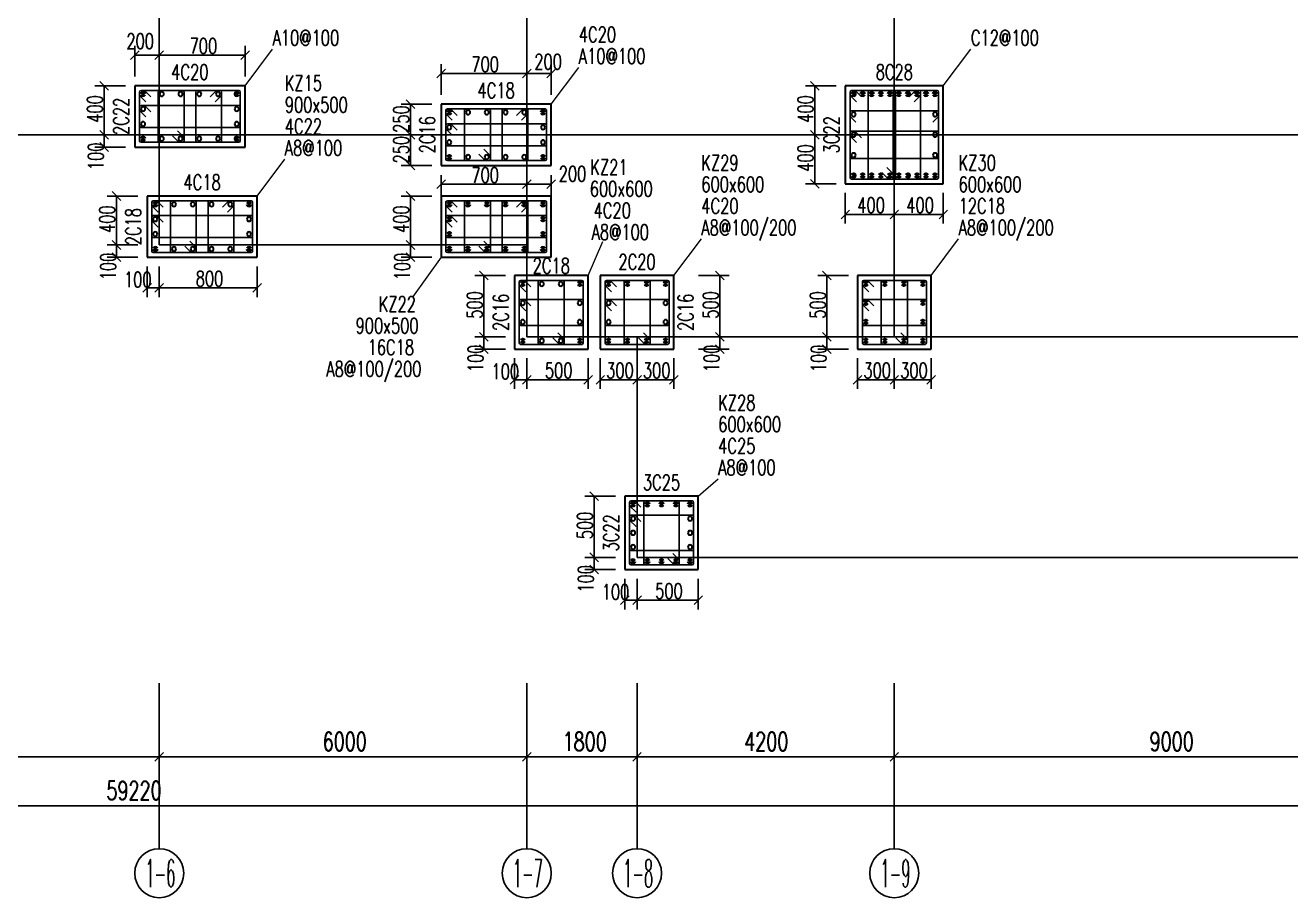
# Model space of a CAD drawing. Header units: inches. Extents: x 18712 to 314639, y 0 to 420500.
# Drawn here: x 56624 to 77282, y 205408 to 219652 of the extents above; entities that cross this region are included whole.
import ezdxf
from ezdxf.enums import TextEntityAlignment as Align

# ---------------------------------------------------------------- set-up
doc = ezdxf.new("R2010")
doc.units = ezdxf.units.IN
doc.header["$LTSCALE"] = 1000
doc.header["$MEASUREMENT"] = 0
doc.layers.get('0').update_dxf_attribs({"true_color": 0xffffff})
for name, color, linetype, true_color in [('AXIS_TEXT', 7, 'Continuous', 0xffffff), ('DIM', 3, 'Continuous', 0x00ff00), ('G-KL|柱标注', 3, 'Continuous', 0x00ff00), ('TK-TEXT', 4, 'Continuous', 0x00ffff), ('ZG-图号', 2, 'Continuous', 0xffff00), ('ZG-图名', 1, 'Continuous', 0xff0000), ('柱原位标注', 7, 'Continuous', 0xffffff), ('柱名称编号', 2, 'Continuous', 0xffff00), ('柱尺寸标注', 3, 'Continuous', 0x00ff00), ('柱标注引线', 2, 'Continuous', 0xffff00), ('柱箍筋', 1, 'Continuous', 0xff0000), ('柱纵筋', 1, 'Continuous', 0xff0000), ('柱集中标注', 2, 'Continuous', 0xffff00), ('砼柱', 2, 'Continuous', 0xffff00)]:
    doc.layers.add(name, color=color, linetype=linetype, true_color=true_color)
doc.styles.add('-宋体', font='simsun.ttc', dxfattribs={"height": 0.2, "bigfont": 'gbcbig.shx'})
doc.styles.add('_TCH_AXIS', font='txt.shx', dxfattribs={"height": 0.2, "bigfont": 'GBCBIG.shx'})
doc.styles.add('TSSD_Dimension', font='txt.shx', dxfattribs={"height": 0.2, "bigfont": 'gbcbig.shx'})
doc.styles.add('TSSD_Rein', font='txt.shx', dxfattribs={"height": 0.2, "bigfont": 'gbcbig.shx'})

# ---------------------------------------------------------------- blocks, each defined once
blk = doc.blocks.new('A$C6f5e09ec')
at = {"layer": 'DIM', "lineweight": -3}
for p, q in [((-72401, -42387), (-72401, -45092)), ((-66401, -42387), (-66401, -45092)), ((-64601, -42387), (-64601, -45092)), ((-60401, -42387), (-60401, -45092))]:
    blk.add_line(p, q, dxfattribs=at)
at = {"layer": 'DIM', "color": 3, "lineweight": -3, "true_color": 0x00ff00}
for p, q in [((-72401, -42637), (-72401, -43692)), ((-72401, -42637), (-72401, -43692)), ((-66401, -42637), (-66401, -43692)), ((-66401, -42637), (-66401, -43692)), ((-64601, -42637), (-64601, -43692)), ((-64601, -42637), (-64601, -43692)), ((-60401, -42637), (-60401, -43692)), ((-60401, -42637), (-60401, -43692)), ((-72471, -43662), (-72331, -43522)), ((-72331, -43522), (-72471, -43662)), ((-66471, -43662), (-66331, -43522)), ((-66331, -43522), (-66471, -43662)), ((-64671, -43662), (-64531, -43522)), ((-64531, -43522), (-64671, -43662)), ((-60471, -43662), (-60331, -43522)), ((-60331, -43522), (-60471, -43662)), ((-78301, -43592), (-72501, -43592)), ((-72501, -43592), (-72401, -43592)), ((-72301, -43592), (-72401, -43592)), ((-72301, -43592), (-66501, -43592)), ((-66501, -43592), (-66401, -43592)), ((-66301, -43592), (-66401, -43592)), ((-66301, -43592), (-64701, -43592)), ((-64701, -43592), (-64601, -43592)), ((-64501, -43592), (-64601, -43592)), ((-64501, -43592), (-60501, -43592)), ((-60501, -43592), (-60401, -43592)), ((-60301, -43592), (-60401, -43592)), ((-60301, -43592), (-51501, -43592)), ((-102301, -44392), (-43281, -44392))]:
    blk.add_line(p, q, dxfattribs=at)
for centre in [(-72401, -45492), (-66401, -45492), (-64601, -45492), (-60401, -45492)]:
    blk.add_circle(centre, 400, dxfattribs=at)
at = {"layer": 'G-KL|柱标注', "color": 3, "lineweight": -3, "true_color": 0x00ff00}
for p, q in [((-72401, -33435), (-72401, -30435)), ((-66401, -33435), (-66401, -30435)), ((-60401, -33435), (-60401, -30435)), ((-78401, -33435), (-72401, -33435)), ((-72401, -35235), (-72401, -33435)), ((-72401, -33435), (-69401, -33435)), ((-69401, -33435), (-66401, -33435)), ((-66401, -35235), (-66401, -33435)), ((-66401, -33435), (-60401, -33435)), ((-60401, -33435), (-55901, -33435)), ((-60401, -36735), (-60401, -33435)), ((-55901, -33435), (-51401, -33435)), ((-72401, -35235), (-69401, -35235)), ((-69401, -35235), (-66401, -35235)), ((-66401, -36735), (-66401, -35235)), ((-66401, -36735), (-64601, -36735)), ((-64601, -36735), (-60401, -36735)), ((-64601, -40335), (-64601, -36735)), ((-60401, -36735), (-51401, -36735)), ((-64601, -40335), (-60401, -40335)), ((-60401, -40335), (-51401, -40335))]:
    blk.add_line(p, q, dxfattribs=at)
at = {"layer": 'G-KL|柱标注', "color": 0, "lineweight": -3}
for p, q in [((-72801, -32135), (-72401, -32135)), ((-72401, -32135), (-71001, -32135)), ((-73301, -32635), (-73301, -33435)), ((-67801, -32435), (-66401, -32435)), ((-66401, -32435), (-66001, -32435)), ((-61701, -32635), (-61701, -33435)), ((-68301, -32935), (-68301, -33435)), ((-68301, -33435), (-68301, -33935)), ((-61701, -33435), (-61701, -34235)), ((-67801, -34243), (-66401, -34243)), ((-66401, -34243), (-66001, -34243)), ((-68301, -34435), (-68301, -35235)), ((-61201, -34735), (-60401, -34735)), ((-60401, -34735), (-59601, -34735)), ((-63248, -35735), (-63248, -36735)), ((-61501, -35735), (-61501, -36735)), ((-65201, -37435), (-64601, -37435)), ((-64601, -37435), (-64001, -37435))]:
    blk.add_line(p, q, dxfattribs=at)
at = {"layer": '柱尺寸标注', "color": 3, "lineweight": -3, "true_color": 0x00ff00}
for p, q in [((-72801, -32485), (-72801, -31985)), ((-72401, -32485), (-72401, -31985)), ((-72401, -32485), (-72401, -31985)), ((-71001, -32485), (-71001, -31985)), ((-67801, -32785), (-67801, -32285)), ((-66401, -32785), (-66401, -32285)), ((-66401, -32785), (-66401, -32285)), ((-66001, -32785), (-66001, -32285)), ((-72951, -32635), (-73451, -32635)), ((-61351, -32635), (-61851, -32635)), ((-67951, -32935), (-68451, -32935)), ((-72951, -33435), (-73451, -33435)), ((-72951, -33435), (-73451, -33435)), ((-73301, -33435), (-73301, -33635)), ((-67951, -33435), (-68451, -33435)), ((-67951, -33435), (-68451, -33435)), ((-61351, -33435), (-61851, -33435)), ((-61351, -33435), (-61851, -33435)), ((-72951, -33635), (-73451, -33635)), ((-67951, -33935), (-68451, -33935)), ((-67801, -34680), (-67801, -34093)), ((-66401, -34680), (-66401, -34093)), ((-66401, -34680), (-66401, -34093)), ((-66001, -34680), (-66001, -34093)), ((-61351, -34235), (-61851, -34235)), ((-72751, -34435), (-73251, -34435)), ((-73101, -34435), (-73101, -35235)), ((-67951, -34435), (-68451, -34435)), ((-61201, -34385), (-61201, -34885)), ((-60401, -34385), (-60401, -34885)), ((-60401, -34385), (-60401, -34885)), ((-59601, -34385), (-59601, -34885)), ((-72751, -35235), (-73251, -35235)), ((-72751, -35235), (-73251, -35235)), ((-73101, -35235), (-73101, -35435)), ((-67951, -35235), (-68451, -35235)), ((-67951, -35235), (-68451, -35235)), ((-68301, -35235), (-68301, -35435)), ((-72751, -35435), (-73251, -35435)), ((-67951, -35435), (-68451, -35435)), ((-72601, -35585), (-72601, -36085)), ((-72401, -35585), (-72401, -36085)), ((-72401, -35585), (-72401, -36085)), ((-70801, -35585), (-70801, -36085)), ((-66751, -35735), (-67251, -35735)), ((-67101, -35735), (-67101, -36735)), ((-63598, -35735), (-63098, -35735)), ((-61151, -35735), (-61651, -35735)), ((-72601, -35935), (-72401, -35935)), ((-72401, -35935), (-70801, -35935)), ((-66751, -36735), (-67251, -36735)), ((-66751, -36735), (-67251, -36735)), ((-67101, -36735), (-67101, -36935)), ((-63598, -36735), (-63098, -36735)), ((-63598, -36735), (-63098, -36735)), ((-63248, -36735), (-63248, -36935)), ((-61151, -36735), (-61651, -36735)), ((-61151, -36735), (-61651, -36735)), ((-61501, -36735), (-61501, -36935)), ((-66751, -36935), (-67251, -36935)), ((-63598, -36935), (-63098, -36935)), ((-61151, -36935), (-61651, -36935)), ((-66601, -37085), (-66601, -37585)), ((-66401, -37085), (-66401, -37585)), ((-66401, -37085), (-66401, -37585)), ((-65401, -37085), (-65401, -37585)), ((-65201, -37085), (-65201, -37585)), ((-64601, -37085), (-64601, -37585)), ((-64601, -37085), (-64601, -37585)), ((-64001, -37085), (-64001, -37585)), ((-61001, -37085), (-61001, -37585)), ((-60401, -37085), (-60401, -37585)), ((-60401, -37085), (-60401, -37585)), ((-59801, -37085), (-59801, -37585)), ((-66601, -37435), (-66401, -37435)), ((-66401, -37435), (-65401, -37435)), ((-61001, -37435), (-60401, -37435)), ((-60401, -37435), (-59801, -37435)), ((-64951, -39335), (-65451, -39335)), ((-65301, -39335), (-65301, -40335)), ((-64951, -40335), (-65451, -40335)), ((-64951, -40335), (-65451, -40335)), ((-65301, -40335), (-65301, -40535)), ((-64951, -40535), (-65451, -40535)), ((-64801, -40685), (-64801, -41185)), ((-64601, -40685), (-64601, -41185)), ((-64601, -40685), (-64601, -41185)), ((-63601, -40685), (-63601, -41185)), ((-64801, -41035), (-64601, -41035)), ((-64601, -41035), (-63601, -41035))]:
    blk.add_line(p, q, dxfattribs=at)
at = {"layer": '柱尺寸标注', "color": 3, "linetype": 'ByBlock', "lineweight": -3, "true_color": 0x00ff00}
for p, q in [((-72730, -32064), (-72871, -32206)), ((-72471, -32206), (-72330, -32064)), ((-72330, -32064), (-72471, -32206)), ((-71071, -32206), (-70930, -32064)), ((-67730, -32364), (-67871, -32506)), ((-66471, -32506), (-66330, -32364)), ((-66330, -32364), (-66471, -32506)), ((-66071, -32506), (-65930, -32364)), ((-73230, -32706), (-73371, -32564)), ((-61630, -32706), (-61771, -32564)), ((-68230, -33006), (-68371, -32864)), ((-73371, -33364), (-73230, -33506)), ((-73230, -33506), (-73371, -33364)), ((-68371, -33364), (-68230, -33506)), ((-68230, -33506), (-68371, -33364)), ((-61771, -33364), (-61630, -33506)), ((-61630, -33506), (-61771, -33364)), ((-73371, -33564), (-73230, -33706)), ((-68371, -33864), (-68230, -34006)), ((-67730, -34173), (-67871, -34314)), ((-66471, -34314), (-66330, -34173)), ((-66330, -34173), (-66471, -34314)), ((-66071, -34314), (-65930, -34173)), ((-61771, -34164), (-61630, -34306)), ((-73030, -34506), (-73171, -34364)), ((-68230, -34506), (-68371, -34364)), ((-61130, -34664), (-61271, -34806)), ((-60471, -34806), (-60330, -34664)), ((-60330, -34664), (-60471, -34806)), ((-59671, -34806), (-59530, -34664)), ((-73171, -35164), (-73030, -35306)), ((-73030, -35306), (-73171, -35164)), ((-68371, -35164), (-68230, -35306)), ((-68230, -35306), (-68371, -35164)), ((-73171, -35364), (-73030, -35506)), ((-68371, -35364), (-68230, -35506)), ((-67030, -35806), (-67171, -35664)), ((-63177, -35806), (-63318, -35664)), ((-61430, -35806), (-61571, -35664)), ((-72530, -35864), (-72671, -36006)), ((-72471, -36006), (-72330, -35864)), ((-72330, -35864), (-72471, -36006)), ((-70871, -36006), (-70730, -35864)), ((-67171, -36664), (-67030, -36806)), ((-67030, -36806), (-67171, -36664)), ((-63318, -36664), (-63177, -36806)), ((-63177, -36806), (-63318, -36664)), ((-61571, -36664), (-61430, -36806)), ((-61430, -36806), (-61571, -36664)), ((-67171, -36864), (-67030, -37006)), ((-63318, -36864), (-63177, -37006)), ((-61571, -36864), (-61430, -37006)), ((-66530, -37364), (-66671, -37506)), ((-66471, -37506), (-66330, -37364)), ((-66330, -37364), (-66471, -37506)), ((-65471, -37506), (-65330, -37364)), ((-65130, -37364), (-65271, -37506)), ((-64671, -37506), (-64530, -37364)), ((-64530, -37364), (-64671, -37506)), ((-64071, -37506), (-63930, -37364)), ((-60930, -37364), (-61071, -37506)), ((-60471, -37506), (-60330, -37364)), ((-60330, -37364), (-60471, -37506)), ((-59871, -37506), (-59730, -37364)), ((-65230, -39406), (-65371, -39264)), ((-65371, -40264), (-65230, -40406)), ((-65230, -40406), (-65371, -40264)), ((-65371, -40464), (-65230, -40606)), ((-64730, -40964), (-64871, -41106)), ((-64671, -41106), (-64530, -40964)), ((-64530, -40964), (-64671, -41106)), ((-63671, -41106), (-63530, -40964))]:
    blk.add_line(p, q, dxfattribs=at)
at = {"layer": '柱标注引线', "lineweight": 18}
for p, q in [((-71001, -32635), (-70551, -32035)), ((-59601, -32635), (-59151, -32035)), ((-66001, -32935), (-65551, -32335)), ((-70801, -34435), (-70351, -33835)), ((-65401, -35735), (-65157, -35176)), ((-64001, -35735), (-63551, -35135)), ((-59801, -35735), (-59351, -35135)), ((-67801, -35435), (-68269, -36085)), ((-63601, -39335), (-63276, -39053))]:
    blk.add_line(p, q, dxfattribs=at)
at = {"layer": '柱箍筋', "lineweight": 25}
for p, q in [((-72723, -32738), (-72723, -33533)), ((-72723, -32738), (-72723, -32784)), ((-72716, -32801), (-72618, -32899)), ((-72652, -32713), (-72698, -32713)), ((-71103, -32713), (-72698, -32713)), ((-72537, -32818), (-72634, -32720)), ((-72417, -32738), (-72417, -33533)), ((-72021, -32713), (-72392, -32713)), ((-71996, -33533), (-71996, -32738)), ((-71805, -33533), (-71805, -32738)), ((-71780, -32713), (-71409, -32713)), ((-71571, -32818), (-71473, -32720)), ((-71391, -32801), (-71489, -32899)), ((-71455, -32713), (-71409, -32713)), ((-71384, -32738), (-71384, -33533)), ((-71384, -32738), (-71384, -32784)), ((-71078, -33533), (-71078, -32738)), ((-61123, -32738), (-61123, -34133)), ((-61123, -32738), (-61123, -32784)), ((-61116, -32801), (-61018, -32899)), ((-61052, -32713), (-61098, -32713)), ((-59703, -32713), (-61098, -32713)), ((-60937, -32818), (-61034, -32720)), ((-60828, -32738), (-60828, -34133)), ((-60442, -32713), (-60803, -32713)), ((-60417, -34133), (-60417, -32738)), ((-60384, -34133), (-60384, -32738)), ((-60359, -32713), (-59999, -32713)), ((-60160, -32818), (-60062, -32720)), ((-59981, -32801), (-60079, -32899)), ((-60045, -32713), (-59999, -32713)), ((-59974, -32738), (-59974, -34133)), ((-59974, -32738), (-59974, -32784)), ((-59678, -34133), (-59678, -32738)), ((-72723, -33027), (-72723, -32981)), ((-72723, -33289), (-72723, -32981)), ((-72618, -33142), (-72716, -33045)), ((-72698, -32956), (-71103, -32956)), ((-72698, -32956), (-72652, -32956)), ((-72634, -32963), (-72537, -33061)), ((-71078, -32981), (-71078, -33289)), ((-67723, -33038), (-67723, -33833)), ((-67723, -33038), (-67723, -33084)), ((-67652, -33013), (-67698, -33013)), ((-66103, -33013), (-67698, -33013)), ((-67537, -33118), (-67634, -33020)), ((-67417, -33038), (-67417, -33833)), ((-67021, -33013), (-67392, -33013)), ((-66996, -33833), (-66996, -33038)), ((-66805, -33833), (-66805, -33038)), ((-66780, -33013), (-66409, -33013)), ((-66571, -33118), (-66473, -33020)), ((-66455, -33013), (-66409, -33013)), ((-66384, -33038), (-66384, -33833)), ((-66384, -33038), (-66384, -33084)), ((-66078, -33833), (-66078, -33038)), ((-61098, -33045), (-59703, -33045)), ((-67716, -33101), (-67618, -33199)), ((-67698, -33256), (-66103, -33256)), ((-67698, -33256), (-67652, -33256)), ((-66391, -33101), (-66489, -33199)), ((-61123, -33116), (-61123, -33070)), ((-61027, -33232), (-61116, -33144)), ((-59685, -33144), (-59774, -33232)), ((-59678, -33070), (-59678, -33116)), ((-71103, -33314), (-72698, -33314)), ((-72183, -33452), (-72085, -33550)), ((-72003, -33469), (-72101, -33371)), ((-67723, -33327), (-67723, -33281)), ((-67723, -33589), (-67723, -33281)), ((-67618, -33442), (-67716, -33345)), ((-67634, -33263), (-67537, -33361)), ((-66078, -33281), (-66078, -33589)), ((-61123, -33449), (-61123, -33403)), ((-61123, -33800), (-61123, -33403)), ((-61098, -33378), (-59703, -33378)), ((-61098, -33378), (-61052, -33378)), ((-61034, -33385), (-60937, -33483)), ((-59678, -33403), (-59678, -33800)), ((-72698, -33558), (-71103, -33558)), ((-72392, -33558), (-72021, -33558)), ((-72067, -33558), (-72021, -33558)), ((-71996, -33533), (-71996, -33487)), ((-71409, -33558), (-71780, -33558)), ((-66103, -33614), (-67698, -33614)), ((-67003, -33769), (-67101, -33671)), ((-61018, -33564), (-61116, -33466)), ((-67698, -33858), (-66103, -33858)), ((-67392, -33858), (-67021, -33858)), ((-67183, -33752), (-67085, -33850)), ((-67067, -33858), (-67021, -33858)), ((-66996, -33833), (-66996, -33787)), ((-66409, -33858), (-66780, -33858)), ((-59703, -33825), (-61098, -33825)), ((-60604, -34052), (-60506, -34150)), ((-60424, -34069), (-60522, -33971)), ((-61098, -34158), (-59703, -34158)), ((-60803, -34158), (-60442, -34158)), ((-60488, -34158), (-60442, -34158)), ((-60417, -34133), (-60417, -34087)), ((-59999, -34158), (-60359, -34158)), ((-72523, -34538), (-72523, -35333)), ((-72523, -34538), (-72523, -34584)), ((-72516, -34601), (-72418, -34699)), ((-72452, -34513), (-72498, -34513)), ((-70903, -34513), (-72498, -34513)), ((-72337, -34618), (-72434, -34520)), ((-72217, -34538), (-72217, -35333)), ((-71821, -34513), (-72192, -34513)), ((-71796, -35333), (-71796, -34538)), ((-71605, -35333), (-71605, -34538)), ((-71580, -34513), (-71209, -34513)), ((-71371, -34618), (-71273, -34520)), ((-71191, -34601), (-71289, -34699)), ((-71255, -34513), (-71209, -34513)), ((-71184, -34538), (-71184, -35333)), ((-71184, -34538), (-71184, -34584)), ((-70878, -35333), (-70878, -34538)), ((-67723, -34538), (-67723, -35333)), ((-67723, -34538), (-67723, -34584)), ((-67716, -34601), (-67618, -34699)), ((-67652, -34513), (-67698, -34513)), ((-66103, -34513), (-67698, -34513)), ((-67537, -34618), (-67634, -34520)), ((-67417, -34538), (-67417, -35333)), ((-67021, -34513), (-67392, -34513)), ((-66996, -35333), (-66996, -34538)), ((-66805, -35333), (-66805, -34538)), ((-66780, -34513), (-66409, -34513)), ((-66571, -34618), (-66473, -34520)), ((-66391, -34601), (-66489, -34699)), ((-66455, -34513), (-66409, -34513)), ((-66384, -34538), (-66384, -35333)), ((-66384, -34538), (-66384, -34584)), ((-66078, -35333), (-66078, -34538)), ((-72523, -34827), (-72523, -34781)), ((-72523, -35089), (-72523, -34781)), ((-72418, -34942), (-72516, -34845)), ((-72498, -34756), (-70903, -34756)), ((-72498, -34756), (-72452, -34756)), ((-72434, -34763), (-72337, -34861)), ((-70878, -34781), (-70878, -35089)), ((-67723, -34827), (-67723, -34781)), ((-67723, -35089), (-67723, -34781)), ((-67618, -34942), (-67716, -34845)), ((-67698, -34756), (-66103, -34756)), ((-67698, -34756), (-67652, -34756)), ((-67634, -34763), (-67537, -34861)), ((-66078, -34781), (-66078, -35089)), ((-70903, -35114), (-72498, -35114)), ((-66103, -35114), (-67698, -35114)), ((-71983, -35252), (-71885, -35350)), ((-71803, -35269), (-71901, -35171)), ((-71796, -35333), (-71796, -35287)), ((-67183, -35252), (-67085, -35350)), ((-67003, -35269), (-67101, -35171)), ((-66996, -35333), (-66996, -35287)), ((-72498, -35358), (-70903, -35358)), ((-72192, -35358), (-71821, -35358)), ((-71867, -35358), (-71821, -35358)), ((-71209, -35358), (-71580, -35358)), ((-67698, -35358), (-66103, -35358)), ((-67392, -35358), (-67021, -35358)), ((-67067, -35358), (-67021, -35358)), ((-66409, -35358), (-66780, -35358)), ((-66523, -35838), (-66523, -36833)), ((-66523, -35838), (-66523, -35884)), ((-66516, -35901), (-66418, -35999)), ((-66452, -35813), (-66498, -35813)), ((-65503, -35813), (-66498, -35813)), ((-66337, -35918), (-66434, -35820)), ((-66213, -35838), (-66213, -36833)), ((-65813, -35813), (-66188, -35813)), ((-65788, -36833), (-65788, -35838)), ((-65478, -36833), (-65478, -35838)), ((-65123, -35838), (-65123, -36833)), ((-65123, -35838), (-65123, -35884)), ((-65116, -35901), (-65018, -35999)), ((-65052, -35813), (-65098, -35813)), ((-64103, -35813), (-65098, -35813)), ((-64937, -35918), (-65034, -35820)), ((-64813, -35838), (-64813, -36833)), ((-64413, -35813), (-64788, -35813)), ((-64388, -36833), (-64388, -35838)), ((-64078, -36833), (-64078, -35838)), ((-60923, -35838), (-60923, -36833)), ((-60923, -35838), (-60923, -35884)), ((-60916, -35901), (-60818, -35999)), ((-60852, -35813), (-60898, -35813)), ((-59903, -35813), (-60898, -35813)), ((-60737, -35918), (-60834, -35820)), ((-60613, -35838), (-60613, -36833)), ((-60213, -35813), (-60588, -35813)), ((-60188, -36833), (-60188, -35838)), ((-59878, -36833), (-59878, -35838)), ((-66523, -36194), (-66523, -36148)), ((-66523, -36523), (-66523, -36148)), ((-66498, -36123), (-65503, -36123)), ((-66498, -36123), (-66452, -36123)), ((-66434, -36130), (-66337, -36228)), ((-65478, -36148), (-65478, -36523)), ((-65123, -36194), (-65123, -36148)), ((-65123, -36523), (-65123, -36148)), ((-65098, -36123), (-64103, -36123)), ((-65098, -36123), (-65052, -36123)), ((-65034, -36130), (-64937, -36228)), ((-64078, -36148), (-64078, -36523)), ((-60923, -36194), (-60923, -36148)), ((-60923, -36523), (-60923, -36148)), ((-60898, -36123), (-59903, -36123)), ((-60898, -36123), (-60852, -36123)), ((-60834, -36130), (-60737, -36228)), ((-59878, -36148), (-59878, -36523)), ((-66418, -36309), (-66516, -36211)), ((-65018, -36309), (-65116, -36211)), ((-60818, -36309), (-60916, -36211)), ((-65503, -36548), (-66498, -36548)), ((-64103, -36548), (-65098, -36548)), ((-59903, -36548), (-60898, -36548)), ((-65975, -36752), (-65877, -36850)), ((-65795, -36769), (-65893, -36671)), ((-64575, -36752), (-64477, -36850)), ((-64395, -36769), (-64493, -36671)), ((-60375, -36752), (-60277, -36850)), ((-60195, -36769), (-60293, -36671)), ((-66498, -36858), (-65503, -36858)), ((-66188, -36858), (-65813, -36858)), ((-65859, -36858), (-65813, -36858)), ((-65788, -36833), (-65788, -36787)), ((-65098, -36858), (-64103, -36858)), ((-64788, -36858), (-64413, -36858)), ((-64459, -36858), (-64413, -36858)), ((-64388, -36833), (-64388, -36787)), ((-60898, -36858), (-59903, -36858)), ((-60588, -36858), (-60213, -36858)), ((-60259, -36858), (-60213, -36858)), ((-60188, -36833), (-60188, -36787)), ((-64723, -39438), (-64723, -40433)), ((-64723, -39438), (-64723, -39484)), ((-64652, -39413), (-64698, -39413)), ((-63703, -39413), (-64698, -39413)), ((-64537, -39518), (-64634, -39420)), ((-64491, -39438), (-64491, -40433)), ((-63936, -39413), (-64466, -39413)), ((-63911, -40433), (-63911, -39438)), ((-63678, -40433), (-63678, -39438)), ((-64716, -39501), (-64618, -39599)), ((-64698, -39645), (-63703, -39645)), ((-64698, -39645), (-64652, -39645)), ((-64634, -39652), (-64537, -39750)), ((-64723, -39716), (-64723, -39670)), ((-64723, -40200), (-64723, -39670)), ((-64618, -39832), (-64716, -39734)), ((-63678, -39670), (-63678, -40200)), ((-63703, -40225), (-64698, -40225)), ((-63918, -40369), (-64016, -40271)), ((-64698, -40458), (-63703, -40458)), ((-64466, -40458), (-63936, -40458)), ((-64097, -40352), (-63999, -40450)), ((-63982, -40458), (-63936, -40458)), ((-63911, -40433), (-63911, -40387))]:
    blk.add_line(p, q, dxfattribs=at)
for centre, radius, start, end in [((-72698, -32738), 25, 90, 180), ((-72698, -32738), 25, 90, 180), ((-72698, -32784), 25, 180, 225), ((-72652, -32738), 25, 45, 90), ((-72392, -32738), 25, 90, 180), ((-72021, -32738), 25, 360, 90), ((-71780, -32738), 25, 90, 180), ((-71455, -32738), 25, 90, 135), ((-71409, -32738), 25, 360, 90), ((-71409, -32738), 25, 360, 90), ((-71409, -32784), 25, 315, 360), ((-71103, -32738), 25, 360, 90), ((-61098, -32738), 25, 90, 180), ((-61098, -32738), 25, 90, 180), ((-61098, -32784), 25, 180, 225), ((-61052, -32738), 25, 45, 90), ((-60803, -32738), 25, 90, 180), ((-60442, -32738), 25, 360, 90), ((-60359, -32738), 25, 90, 180), ((-60045, -32738), 25, 90, 135), ((-59999, -32738), 25, 360, 90), ((-59999, -32738), 25, 360, 90), ((-59999, -32784), 25, 315, 360), ((-59703, -32738), 25, 360, 90), ((-72698, -32981), 25, 90, 180), ((-72698, -32981), 25, 90, 180), ((-72698, -33027), 25, 180, 225), ((-72652, -32981), 25, 45, 90), ((-71103, -32981), 25, 360, 90), ((-67698, -33038), 25, 90, 180), ((-67698, -33038), 25, 90, 180), ((-67652, -33038), 25, 45, 90), ((-67392, -33038), 25, 90, 180), ((-67021, -33038), 25, 360, 90), ((-66780, -33038), 25, 90, 180), ((-66455, -33038), 25, 90, 135), ((-66409, -33038), 25, 360, 90), ((-66409, -33038), 25, 360, 90), ((-66103, -33038), 25, 360, 90), ((-61098, -33070), 25, 90, 180), ((-59703, -33070), 25, 360, 90), ((-67698, -33084), 25, 180, 225), ((-67698, -33281), 25, 90, 180), ((-67698, -33281), 25, 90, 180), ((-67652, -33281), 25, 45, 90), ((-66409, -33084), 25, 315, 360), ((-66103, -33281), 25, 360, 90), ((-61067, -33116), 56.1, 179.6715, 209.6061), ((-59734, -33116), 56.1, 330.3939, 0.3285), ((-72698, -33289), 25, 180, 270), ((-71103, -33289), 25, 270, 0), ((-67698, -33327), 25, 180, 225), ((-61098, -33403), 25, 90, 180), ((-61098, -33403), 25, 90, 180), ((-61098, -33449), 25, 180, 225), ((-61052, -33403), 25, 45, 90), ((-59703, -33403), 25, 360, 90), ((-72698, -33533), 25, 180, 270), ((-72392, -33533), 25, 180, 270), ((-72067, -33533), 25, 225, 270), ((-72021, -33533), 25, 270, 0), ((-72021, -33533), 25, 270, 0), ((-72021, -33487), 25, 0, 45), ((-71780, -33533), 25, 180, 270), ((-71409, -33533), 25, 270, 0), ((-71103, -33533), 25, 270, 0), ((-67698, -33589), 25, 180, 270), ((-66103, -33589), 25, 270, 0), ((-67698, -33833), 25, 180, 270), ((-67392, -33833), 25, 180, 270), ((-67067, -33833), 25, 225, 270), ((-67021, -33833), 25, 270, 0), ((-67021, -33833), 25, 270, 0), ((-67021, -33787), 25, 0, 45), ((-66780, -33833), 25, 180, 270), ((-66409, -33833), 25, 270, 0), ((-66103, -33833), 25, 270, 0), ((-61098, -33800), 25, 180, 270), ((-59703, -33800), 25, 270, 0), ((-60442, -34087), 25, 0, 45), ((-61098, -34133), 25, 180, 270), ((-60803, -34133), 25, 180, 270), ((-60488, -34133), 25, 225, 270), ((-60442, -34133), 25, 270, 0), ((-60442, -34133), 25, 270, 0), ((-60359, -34133), 25, 180, 270), ((-59999, -34133), 25, 270, 0), ((-59703, -34133), 25, 270, 0), ((-72498, -34538), 25, 90, 180), ((-72498, -34538), 25, 90, 180), ((-72498, -34584), 25, 180, 225), ((-72452, -34538), 25, 45, 90), ((-72192, -34538), 25, 90, 180), ((-71821, -34538), 25, 360, 90), ((-71580, -34538), 25, 90, 180), ((-71255, -34538), 25, 90, 135), ((-71209, -34538), 25, 360, 90), ((-71209, -34538), 25, 360, 90), ((-71209, -34584), 25, 315, 360), ((-70903, -34538), 25, 360, 90), ((-67698, -34538), 25, 90, 180), ((-67698, -34538), 25, 90, 180), ((-67698, -34584), 25, 180, 225), ((-67652, -34538), 25, 45, 90), ((-67392, -34538), 25, 90, 180), ((-67021, -34538), 25, 360, 90), ((-66780, -34538), 25, 90, 180), ((-66455, -34538), 25, 90, 135), ((-66409, -34538), 25, 360, 90), ((-66409, -34538), 25, 360, 90), ((-66409, -34584), 25, 315, 360), ((-66103, -34538), 25, 360, 90), ((-72498, -34781), 25, 90, 180), ((-72498, -34781), 25, 90, 180), ((-72498, -34827), 25, 180, 225), ((-72452, -34781), 25, 45, 90), ((-70903, -34781), 25, 360, 90), ((-67698, -34781), 25, 90, 180), ((-67698, -34781), 25, 90, 180), ((-67698, -34827), 25, 180, 225), ((-67652, -34781), 25, 45, 90), ((-66103, -34781), 25, 360, 90), ((-72498, -35089), 25, 180, 270), ((-70903, -35089), 25, 270, 0), ((-67698, -35089), 25, 180, 270), ((-66103, -35089), 25, 270, 0), ((-71821, -35287), 25, 0, 45), ((-67021, -35287), 25, 0, 45), ((-72498, -35333), 25, 180, 270), ((-72192, -35333), 25, 180, 270), ((-71867, -35333), 25, 225, 270), ((-71821, -35333), 25, 270, 0), ((-71821, -35333), 25, 270, 0), ((-71580, -35333), 25, 180, 270), ((-71209, -35333), 25, 270, 0), ((-70903, -35333), 25, 270, 0), ((-67698, -35333), 25, 180, 270), ((-67392, -35333), 25, 180, 270), ((-67067, -35333), 25, 225, 270), ((-67021, -35333), 25, 270, 0), ((-67021, -35333), 25, 270, 0), ((-66780, -35333), 25, 180, 270), ((-66409, -35333), 25, 270, 0), ((-66103, -35333), 25, 270, 0), ((-66498, -35838), 25, 90, 180), ((-66498, -35838), 25, 90, 180), ((-66498, -35884), 25, 180, 225), ((-66452, -35838), 25, 45, 90), ((-66188, -35838), 25, 90, 180), ((-65813, -35838), 25, 360, 90), ((-65503, -35838), 25, 360, 90), ((-65098, -35838), 25, 90, 180), ((-65098, -35838), 25, 90, 180), ((-65098, -35884), 25, 180, 225), ((-65052, -35838), 25, 45, 90), ((-64788, -35838), 25, 90, 180), ((-64413, -35838), 25, 360, 90), ((-64103, -35838), 25, 360, 90), ((-60898, -35838), 25, 90, 180), ((-60898, -35838), 25, 90, 180), ((-60898, -35884), 25, 180, 225), ((-60852, -35838), 25, 45, 90), ((-60588, -35838), 25, 90, 180), ((-60213, -35838), 25, 360, 90), ((-59903, -35838), 25, 360, 90), ((-66498, -36148), 25, 90, 180), ((-66498, -36148), 25, 90, 180), ((-66452, -36148), 25, 45, 90), ((-65503, -36148), 25, 360, 90), ((-65098, -36148), 25, 90, 180), ((-65098, -36148), 25, 90, 180), ((-65052, -36148), 25, 45, 90), ((-64103, -36148), 25, 360, 90), ((-60898, -36148), 25, 90, 180), ((-60898, -36148), 25, 90, 180), ((-60852, -36148), 25, 45, 90), ((-59903, -36148), 25, 360, 90), ((-66498, -36194), 25, 180, 225), ((-65098, -36194), 25, 180, 225), ((-60898, -36194), 25, 180, 225), ((-66498, -36523), 25, 180, 270), ((-65503, -36523), 25, 270, 0), ((-65098, -36523), 25, 180, 270), ((-64103, -36523), 25, 270, 0), ((-60898, -36523), 25, 180, 270), ((-59903, -36523), 25, 270, 0), ((-65813, -36787), 25, 0, 45), ((-64413, -36787), 25, 0, 45), ((-60213, -36787), 25, 0, 45), ((-66498, -36833), 25, 180, 270), ((-66188, -36833), 25, 180, 270), ((-65859, -36833), 25, 225, 270), ((-65813, -36833), 25, 270, 0), ((-65813, -36833), 25, 270, 0), ((-65503, -36833), 25, 270, 0), ((-65098, -36833), 25, 180, 270), ((-64788, -36833), 25, 180, 270), ((-64459, -36833), 25, 225, 270), ((-64413, -36833), 25, 270, 0), ((-64413, -36833), 25, 270, 0), ((-64103, -36833), 25, 270, 0), ((-60898, -36833), 25, 180, 270), ((-60588, -36833), 25, 180, 270), ((-60259, -36833), 25, 225, 270), ((-60213, -36833), 25, 270, 0), ((-60213, -36833), 25, 270, 0), ((-59903, -36833), 25, 270, 0), ((-64698, -39438), 25, 90, 180), ((-64698, -39438), 25, 90, 180), ((-64652, -39438), 25, 45, 90), ((-64466, -39438), 25, 90, 180), ((-63936, -39438), 25, 360, 90), ((-63703, -39438), 25, 360, 90), ((-64698, -39484), 25, 180, 225), ((-64698, -39670), 25, 90, 180), ((-64698, -39670), 25, 90, 180), ((-64652, -39670), 25, 45, 90), ((-63703, -39670), 25, 360, 90), ((-64698, -39716), 25, 180, 225), ((-64698, -40200), 25, 180, 270), ((-63703, -40200), 25, 270, 0), ((-64698, -40433), 25, 180, 270), ((-64466, -40433), 25, 180, 270), ((-63982, -40433), 25, 225, 270), ((-63936, -40433), 25, 270, 0), ((-63936, -40433), 25, 270, 0), ((-63936, -40387), 25, 0, 45), ((-63703, -40433), 25, 270, 0)]:
    blk.add_arc(centre, radius, start, end, dxfattribs=at)
at = {"layer": '柱纵筋', "lineweight": 70}
for centre, start, end in [((-72666, -32770), 0, 180), ((-72666, -32770), 180, 0), ((-71136, -32770), 0, 180), ((-71136, -32770), 180, 0), ((-61066, -32770), 0, 180), ((-61066, -32770), 180, 0), ((-60918, -32770), 0, 180), ((-60918, -32770), 180, 0), ((-60770, -32770), 0, 180), ((-60770, -32770), 180, 0), ((-60622, -32770), 0, 180), ((-60622, -32770), 180, 0), ((-60474, -32770), 0, 180), ((-60474, -32770), 180, 0), ((-60327, -32770), 0, 180), ((-60327, -32770), 180, 0), ((-60179, -32770), 0, 180), ((-60179, -32770), 180, 0), ((-60031, -32770), 0, 180), ((-60031, -32770), 180, 0), ((-59883, -32770), 0, 180), ((-59883, -32770), 180, 0), ((-59736, -32770), 0, 180), ((-59736, -32770), 180, 0), ((-67666, -33070), 0, 180), ((-67666, -33070), 180, 0), ((-66136, -33070), 0, 180), ((-66136, -33070), 180, 0), ((-72666, -33500), 0, 180), ((-72666, -33500), 180, 0), ((-71136, -33500), 0, 180), ((-71136, -33500), 180, 0), ((-67666, -33800), 0, 180), ((-67666, -33800), 180, 0), ((-66136, -33800), 0, 180), ((-66136, -33800), 180, 0), ((-61066, -34100), 0, 180), ((-60918, -34100), 0, 180), ((-60770, -34100), 0, 180), ((-60622, -34100), 0, 180), ((-60474, -34100), 0, 180), ((-60327, -34100), 0, 180), ((-60179, -34100), 0, 180), ((-60031, -34100), 0, 180), ((-59883, -34100), 0, 180), ((-59736, -34100), 0, 180), ((-61066, -34100), 180, 0), ((-60918, -34100), 180, 0), ((-60770, -34100), 180, 0), ((-60622, -34100), 180, 0), ((-60474, -34100), 180, 0), ((-60327, -34100), 180, 0), ((-60179, -34100), 180, 0), ((-60031, -34100), 180, 0), ((-59883, -34100), 180, 0), ((-59736, -34100), 180, 0), ((-72466, -34570), 0, 180), ((-72466, -34570), 180, 0), ((-70936, -34570), 0, 180), ((-70936, -34570), 180, 0), ((-67666, -34570), 0, 180), ((-67666, -34570), 180, 0), ((-67360, -34570), 0, 180), ((-67360, -34570), 180, 0), ((-67054, -34570), 0, 180), ((-67054, -34570), 180, 0), ((-66748, -34570), 0, 180), ((-66748, -34570), 180, 0), ((-66442, -34570), 0, 180), ((-66442, -34570), 180, 0), ((-66136, -34570), 0, 180), ((-66136, -34570), 180, 0), ((-67666, -34813), 0, 180), ((-67666, -34813), 180, 0), ((-66136, -34813), 0, 180), ((-66136, -34813), 180, 0), ((-67666, -35057), 0, 180), ((-67666, -35057), 180, 0), ((-66136, -35057), 0, 180), ((-66136, -35057), 180, 0), ((-72466, -35300), 0, 180), ((-72466, -35300), 180, 0), ((-70936, -35300), 0, 180), ((-70936, -35300), 180, 0), ((-67666, -35300), 0, 180), ((-67666, -35300), 180, 0), ((-67360, -35300), 0, 180), ((-67360, -35300), 180, 0), ((-67054, -35300), 0, 180), ((-67054, -35300), 180, 0), ((-66748, -35300), 0, 180), ((-66748, -35300), 180, 0), ((-66442, -35300), 0, 180), ((-66442, -35300), 180, 0), ((-66136, -35300), 0, 180), ((-66136, -35300), 180, 0), ((-66466, -35870), 0, 180), ((-66466, -35870), 180, 0), ((-65536, -35870), 0, 180), ((-65536, -35870), 180, 0), ((-65066, -35870), 0, 180), ((-65066, -35870), 180, 0), ((-64756, -35870), 0, 180), ((-64756, -35870), 180, 0), ((-64446, -35870), 0, 180), ((-64446, -35870), 180, 0), ((-64136, -35870), 0, 180), ((-64136, -35870), 180, 0), ((-60866, -35870), 0, 180), ((-60866, -35870), 180, 0), ((-60556, -35870), 0, 180), ((-60556, -35870), 180, 0), ((-60246, -35870), 0, 180), ((-60246, -35870), 180, 0), ((-59936, -35870), 0, 180), ((-59936, -35870), 180, 0), ((-60866, -36180), 0, 180), ((-60866, -36180), 180, 0), ((-59936, -36180), 0, 180), ((-59936, -36180), 180, 0), ((-60866, -36490), 0, 180), ((-60866, -36490), 180, 0), ((-59936, -36490), 0, 180), ((-59936, -36490), 180, 0), ((-66466, -36800), 0, 180), ((-66466, -36800), 180, 0), ((-65536, -36800), 0, 180), ((-65536, -36800), 180, 0), ((-65066, -36800), 0, 180), ((-65066, -36800), 180, 0), ((-64756, -36800), 0, 180), ((-64756, -36800), 180, 0), ((-64446, -36800), 0, 180), ((-64446, -36800), 180, 0), ((-64136, -36800), 0, 180), ((-64136, -36800), 180, 0), ((-60866, -36800), 0, 180), ((-60866, -36800), 180, 0), ((-60556, -36800), 0, 180), ((-60556, -36800), 180, 0), ((-60246, -36800), 0, 180), ((-60246, -36800), 180, 0), ((-59936, -36800), 0, 180), ((-59936, -36800), 180, 0), ((-64666, -39470), 0, 180), ((-64433, -39470), 0, 180), ((-64201, -39470), 0, 180), ((-63968, -39470), 0, 180), ((-63736, -39470), 0, 180), ((-64666, -39470), 180, 0), ((-64433, -39470), 180, 0), ((-64201, -39470), 180, 0), ((-63968, -39470), 180, 0), ((-63736, -39470), 180, 0), ((-64666, -40400), 0, 180), ((-64666, -40400), 180, 0), ((-64433, -40400), 0, 180), ((-64433, -40400), 180, 0), ((-64201, -40400), 0, 180), ((-64201, -40400), 180, 0), ((-63968, -40400), 0, 180), ((-63968, -40400), 180, 0), ((-63736, -40400), 0, 180), ((-63736, -40400), 180, 0)]:
    blk.add_arc(centre, 17.5, start, end, dxfattribs=at)
at = {"layer": '柱纵筋', "lineweight": 35}
for centre, start, end in [((-72360, -32770), 0, 180), ((-72360, -32770), 180, 0), ((-72054, -32770), 0, 180), ((-72054, -32770), 180, 0), ((-71748, -32770), 0, 180), ((-71748, -32770), 180, 0), ((-71442, -32770), 0, 180), ((-71442, -32770), 180, 0), ((-72666, -33013), 0, 180), ((-72666, -33013), 180, 0), ((-71136, -33013), 0, 180), ((-71136, -33013), 180, 0), ((-67360, -33070), 0, 180), ((-67054, -33070), 0, 180), ((-66748, -33070), 0, 180), ((-66442, -33070), 0, 180), ((-72666, -33257), 0, 180), ((-72666, -33257), 180, 0), ((-71136, -33257), 0, 180), ((-71136, -33257), 180, 0), ((-67360, -33070), 180, 0), ((-67054, -33070), 180, 0), ((-66748, -33070), 180, 0), ((-66442, -33070), 180, 0), ((-61066, -33103), 0, 180), ((-61066, -33103), 180, 0), ((-59736, -33103), 0, 180), ((-59736, -33103), 180, 0), ((-72360, -33500), 0, 180), ((-72054, -33500), 0, 180), ((-71748, -33500), 0, 180), ((-71442, -33500), 0, 180), ((-67666, -33313), 0, 180), ((-67666, -33313), 180, 0), ((-66136, -33313), 0, 180), ((-66136, -33313), 180, 0), ((-61066, -33435), 0, 180), ((-61066, -33435), 180, 0), ((-59736, -33435), 0, 180), ((-59736, -33435), 180, 0), ((-72360, -33500), 180, 0), ((-72054, -33500), 180, 0), ((-71748, -33500), 180, 0), ((-71442, -33500), 180, 0), ((-67666, -33557), 0, 180), ((-67666, -33557), 180, 0), ((-66136, -33557), 0, 180), ((-66136, -33557), 180, 0), ((-67360, -33800), 0, 180), ((-67360, -33800), 180, 0), ((-67054, -33800), 0, 180), ((-67054, -33800), 180, 0), ((-66748, -33800), 0, 180), ((-66748, -33800), 180, 0), ((-66442, -33800), 0, 180), ((-66442, -33800), 180, 0), ((-61066, -33768), 0, 180), ((-61066, -33768), 180, 0), ((-59736, -33768), 0, 180), ((-59736, -33768), 180, 0), ((-72160, -34570), 0, 180), ((-72160, -34570), 180, 0), ((-71854, -34570), 0, 180), ((-71854, -34570), 180, 0), ((-71548, -34570), 0, 180), ((-71548, -34570), 180, 0), ((-71242, -34570), 0, 180), ((-71242, -34570), 180, 0), ((-72466, -34813), 0, 180), ((-72466, -34813), 180, 0), ((-70936, -34813), 0, 180), ((-70936, -34813), 180, 0), ((-72466, -35057), 0, 180), ((-72466, -35057), 180, 0), ((-70936, -35057), 0, 180), ((-70936, -35057), 180, 0), ((-72160, -35300), 0, 180), ((-72160, -35300), 180, 0), ((-71854, -35300), 0, 180), ((-71854, -35300), 180, 0), ((-71548, -35300), 0, 180), ((-71548, -35300), 180, 0), ((-71242, -35300), 0, 180), ((-71242, -35300), 180, 0), ((-66156, -35870), 0, 180), ((-66156, -35870), 180, 0), ((-65846, -35870), 0, 180), ((-65846, -35870), 180, 0), ((-66466, -36180), 0, 180), ((-65536, -36180), 0, 180), ((-65066, -36180), 0, 180), ((-64136, -36180), 0, 180), ((-66466, -36180), 180, 0), ((-65536, -36180), 180, 0), ((-65066, -36180), 180, 0), ((-64136, -36180), 180, 0), ((-66466, -36490), 0, 180), ((-66466, -36490), 180, 0), ((-65536, -36490), 0, 180), ((-65536, -36490), 180, 0), ((-65066, -36490), 0, 180), ((-65066, -36490), 180, 0), ((-64136, -36490), 0, 180), ((-64136, -36490), 180, 0), ((-66156, -36800), 0, 180), ((-65846, -36800), 0, 180), ((-66156, -36800), 180, 0), ((-65846, -36800), 180, 0), ((-64666, -39703), 0, 180), ((-64666, -39703), 180, 0), ((-63736, -39703), 0, 180), ((-63736, -39703), 180, 0), ((-64666, -39935), 0, 180), ((-64666, -39935), 180, 0), ((-63736, -39935), 0, 180), ((-63736, -39935), 180, 0), ((-64666, -40168), 0, 180), ((-64666, -40168), 180, 0), ((-63736, -40168), 0, 180), ((-63736, -40168), 180, 0)]:
    blk.add_arc(centre, 35, start, end, dxfattribs=at)
at = {"layer": '砼柱', "lineweight": 35}
for p, q in [((-71001, -32635), (-72801, -32635)), ((-72801, -32635), (-72801, -33635)), ((-71001, -33635), (-71001, -32635)), ((-59601, -32635), (-61201, -32635)), ((-61201, -32635), (-61201, -34235)), ((-59601, -34235), (-59601, -32635)), ((-66001, -32935), (-67801, -32935)), ((-67801, -32935), (-67801, -33935)), ((-66001, -33935), (-66001, -32935)), ((-72801, -33635), (-71001, -33635)), ((-67801, -33935), (-66001, -33935)), ((-61201, -34235), (-59601, -34235)), ((-70801, -34435), (-72601, -34435)), ((-72601, -34435), (-72601, -35435)), ((-70801, -35435), (-70801, -34435)), ((-66001, -34435), (-67801, -34435)), ((-67801, -34435), (-67801, -35435)), ((-66001, -35435), (-66001, -34435)), ((-72601, -35435), (-70801, -35435)), ((-67801, -35435), (-66001, -35435)), ((-65401, -35735), (-66601, -35735)), ((-66601, -35735), (-66601, -36935)), ((-65401, -36935), (-65401, -35735)), ((-64001, -35735), (-65201, -35735)), ((-65201, -35735), (-65201, -36935)), ((-64001, -36935), (-64001, -35735)), ((-59801, -35735), (-61001, -35735)), ((-61001, -35735), (-61001, -36935)), ((-59801, -36935), (-59801, -35735)), ((-66601, -36935), (-65401, -36935)), ((-65201, -36935), (-64001, -36935)), ((-61001, -36935), (-59801, -36935)), ((-63601, -39335), (-64801, -39335)), ((-64801, -39335), (-64801, -40535)), ((-63601, -40535), (-63601, -39335)), ((-64801, -40535), (-63601, -40535))]:
    blk.add_line(p, q, dxfattribs=at)
at = {"layer": 'AXIS_TEXT', "color": 7, "true_color": 0xffffff, "style": '_TCH_AXIS', "width": 0.381818}
for s, p in [('1-6', (-72627, -45719)), ('1-7', (-66627, -45719)), ('1-8', (-64827, -45719)), ('1-9', (-60627, -45719))]:
    blk.add_text(s, height=452.5, dxfattribs=at).set_placement(p)
at = {"layer": 'DIM', "color": 7, "true_color": 0xffffff, "style": 'TSSD_Dimension', "width": 0.7}
for s, p in [('6000', (-69733, -43492)), ('1800', (-65816, -43492)), ('4200', (-62851, -43492)), ('9000', (-56233, -43492)), ('59220', (-73263, -44292))]:
    blk.add_text(s, height=300, dxfattribs=at).set_placement(p)
at = {"layer": 'TK-TEXT', "style": '-宋体', "width": 0.8}
for tag, p, height in [('若羌县文化体育广播电视和旅游局', (1803, -65292), 189), ('巴州米兰长城国家文化公园建设项目', (1723, -66433), 189), ('结构', (1854, -78522), 300), ('1:100', (4296, -78522), 300), ('2022.07', (1480, -80877), 300), ('A', (4651, -80873), 300)]:
    blk.add_attdef(tag, p, '', height=height, dxfattribs=at)
blk.add_attdef('QFAHJJ-2022-012', text='', height=300, dxfattribs=at).set_placement((3357, -67621), align=Align.CENTER)
at = {"layer": 'ZG-图号', "style": '-宋体', "width": 0.8}
blk.add_attdef('结施-03', (1805, -79277), '', height=300, dxfattribs=at)
at = {"layer": 'ZG-图名', "style": '-宋体', "width": 0.8}
blk.add_attdef('框架柱平面布置图', (1991, -69635), '', height=300, dxfattribs=at)
at = {"layer": '柱原位标注', "style": 'TSSD_Rein', "width": 0.7}
for s, p in [('4C20', (-71901, -32536)), ('8C28', (-60401, -32536)), ('4C18', (-66901, -32836)), ('4C18', (-71701, -34336)), ('2C18', (-66001, -35699)), ('2C20', (-64601, -35636)), ('3C25', (-64201, -39236))]:
    blk.add_text(s, height=250, dxfattribs=at).set_placement(p, align=Align.CENTER)
for s, p in [('2C22', (-72900, -33135)), ('2C16', (-67900, -33435)), ('3C22', (-61300, -33435)), ('2C18', (-72700, -34935)), ('2C16', (-66700, -36335)), ('2C16', (-63683, -36335)), ('3C22', (-64900, -39935))]:
    blk.add_text(s, height=250, rotation=90, dxfattribs=at).set_placement(p, align=Align.CENTER)
at = {"layer": '柱名称编号', "style": 'TSSD_Rein', "width": 0.7}
for s, p in [('KZ15', (-70351, -32717)), ('KZ29', (-63551, -34017)), ('KZ30', (-59351, -34017)), ('KZ22', (-68818, -36325)), ('KZ28', (-63276, -37935))]:
    blk.add_text(s, height=250, dxfattribs=at).set_placement(p)
blk.add_text('KZ21', height=250, dxfattribs=at).set_placement((-64756, -33841), align=Align.TOP_RIGHT)
at = {"layer": '柱尺寸标注', "color": 7, "true_color": 0xffffff, "style": 'TSSD_Rein', "width": 0.7}
for s, p in [('200', (-72937, -32033)), ('700', (-71905, -32110)), ('700', (-67305, -32410)), ('200', (-66278, -32367)), ('700', (-67305, -34218)), ('200', (-65879, -34199)), ('400', (-61005, -34710)), ('400', (-60205, -34710)), ('100', (-72977, -35925)), ('800', (-71805, -35910)), ('100', (-66977, -37425)), ('500', (-66105, -37410)), ('300', (-65105, -37410)), ('300', (-64505, -37410)), ('300', (-60905, -37410)), ('300', (-60305, -37410)), ('100', (-65177, -41025)), ('500', (-64305, -41010))]:
    blk.add_text(s, height=250, dxfattribs=at).set_placement(p)
for s, p in [('400', (-73326, -33239)), ('400', (-61726, -33239)), ('250', (-68326, -33404)), ('100', (-73311, -34012)), ('250', (-68326, -33904)), ('400', (-61726, -34039)), ('400', (-73126, -35039)), ('400', (-68326, -35039)), ('100', (-73111, -35812)), ('100', (-68311, -35812)), ('500', (-67126, -36439)), ('500', (-63273, -36439)), ('500', (-61526, -36439)), ('100', (-67111, -37312)), ('100', (-63258, -37312)), ('100', (-61511, -37312)), ('500', (-65326, -40039)), ('100', (-65311, -40912))]:
    blk.add_text(s, height=250, rotation=90, dxfattribs=at).set_placement(p)
at = {"layer": '柱集中标注', "style": 'TSSD_Rein', "width": 0.7}
for s, p in [('A10@100', (-70551, -31976)), ('4C20', (-65551, -31923)), ('C12@100', (-59151, -31976)), ('A10@100', (-65551, -32276)), ('900x500', (-70351, -33070)), ('4C22', (-70351, -33423)), ('A8@100', (-70351, -33776)), ('600x600', (-63551, -34370)), ('600x600', (-59351, -34370)), ('4C20', (-63551, -34723)), ('12C18', (-59351, -34723)), ('A8@100/200', (-63551, -35076)), ('A8@100/200', (-59351, -35076)), ('900x500', (-69195, -36678)), ('16C18', (-68999, -37031)), ('A8@100/200', (-69673, -37384)), ('600x600', (-63276, -38288)), ('4C25', (-63276, -38641)), ('A8@100', (-63276, -38994))]:
    blk.add_text(s, height=250, dxfattribs=at).set_placement(p)
for s, p in [('600x600', (-64345, -34194)), ('4C20', (-64702, -34547)), ('A8@100', (-64406, -34899))]:
    blk.add_text(s, height=250, dxfattribs=at).set_placement(p, align=Align.TOP_RIGHT)

msp = doc.modelspace()

# ---------------------------------------------------------------- block references
msp.add_blockref('A$C6f5e09ec', (131212.2, 251300))

doc.saveas('drawing.dxf')
